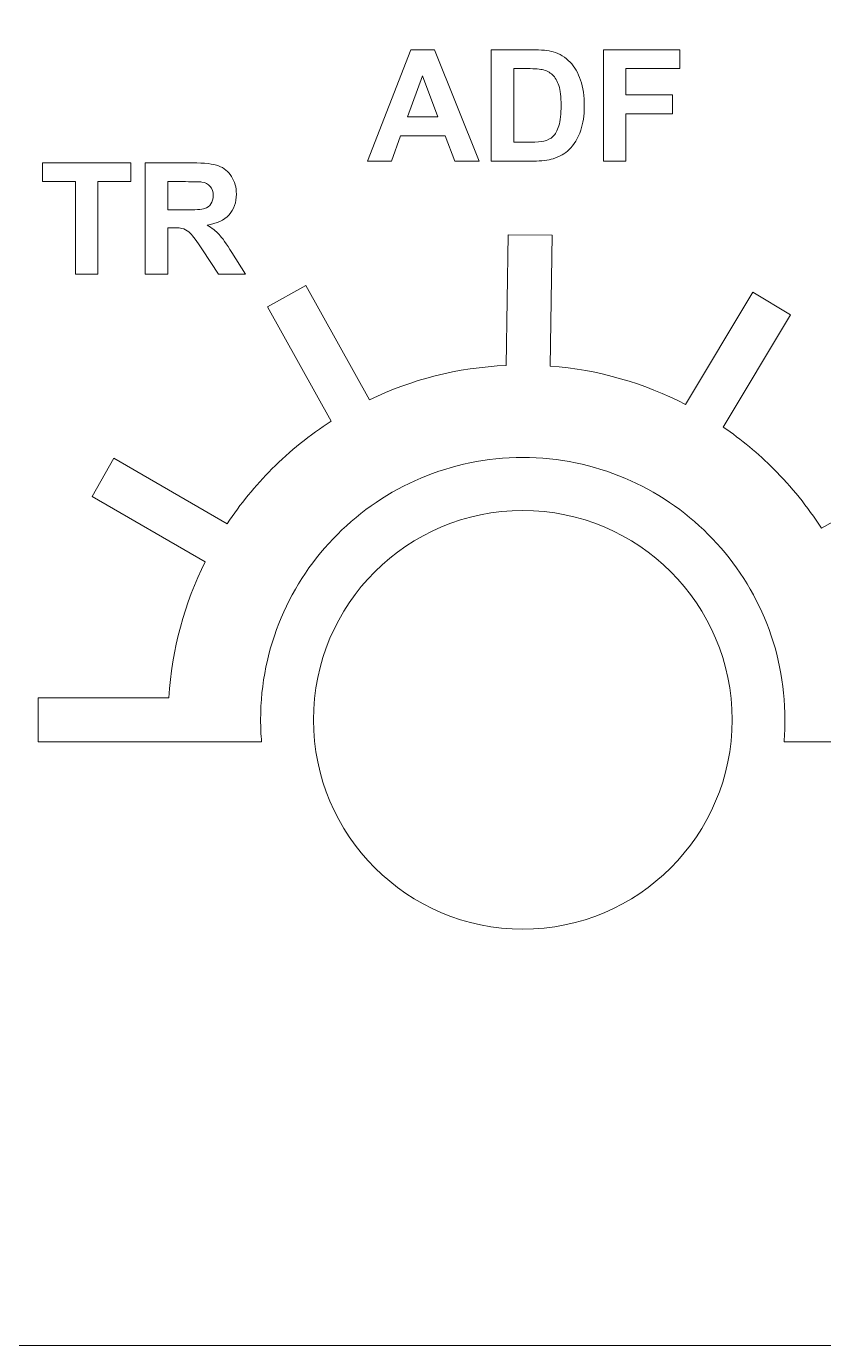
# Model space of a CAD drawing. Header units: millimetres. Extents: x -247 to 664, y -96 to 204.
# Drawn here: x -51.69 to -33.6, y 15.45 to 45.38 of the extents above; entities that cross this region are included whole.
import ezdxf

# ---------------------------------------------------------------- set-up
doc = ezdxf.new("R2010")
doc.units = ezdxf.units.MM
doc.header["$MEASUREMENT"] = 0
doc.layers.add('Layer 2', color=7, linetype='Continuous')

msp = doc.modelspace()

# ---------------------------------------------------------------- linework, layer by layer
at = {"layer": 'Layer 2', "lineweight": 9}
msp.add_ellipse((-40.4275, 29.6464), major_axis=(0, 4.7501), ratio=0.9999789, dxfattribs=at)
msp.add_open_spline([(-65.1901, 137.6715), (-65.1901, 137.6715), (56.3349, 137.6715), (56.3349, 137.6715), (56.3349, 137.6715), (56.733, 137.6713), (57.1146, 137.5129), (57.3959, 137.2313), (57.3959, 137.2313), (57.6773, 136.9496), (57.8351, 136.5696), (57.8349, 136.1715), (57.8349, 136.1715), (57.8349, 136.1715), (57.8349, 122.634), (57.8349, 122.634), (57.8349, 122.634), (57.8349, 119.884), (60.0849, 117.634), (62.8349, 117.634), (62.8349, 117.634), (62.8349, 117.634), (65.7974, 117.634), (65.7974, 117.634), (65.7974, 117.634), (66.8974, 117.634), (67.7974, 116.734), (67.7974, 115.634), (67.7974, 115.634), (67.7974, 115.634), (67.7974, 97.6355), (67.7974, 97.6355), (67.7974, 97.6355), (67.7974, 97.635), (67.7974, 97.6345), (67.7974, 97.634), (67.7974, 97.634), (67.7974, 97.634), (67.7974, 55.484), (67.7974, 55.484), (67.7974, 55.484), (67.7974, 55.484), (67.7974, 40.4855), (67.7974, 40.4855), (67.7974, 40.4855), (67.7974, 40.485), (67.7974, 40.4845), (67.7974, 40.484), (67.7974, 40.484), (67.7974, 40.484), (67.7974, 37.484), (67.7974, 37.484), (67.7974, 37.484), (67.7974, 36.384), (66.8974, 35.484), (65.7974, 35.484), (65.7974, 35.484), (65.7974, 35.484), (62.8349, 35.484), (62.8349, 35.484), (62.8349, 35.484), (60.0849, 35.484), (57.8349, 33.234), (57.8349, 30.484), (57.8349, 30.484), (57.8349, 30.484), (57.8349, 16.9465), (57.8349, 16.9465), (57.8349, 16.9465), (57.8346, 16.5485), (57.6763, 16.1668), (57.3946, 15.8855), (57.3946, 15.8855), (57.1129, 15.6042), (56.733, 15.4463), (56.3349, 15.4465), (56.3349, 15.4465), (56.3349, 15.4465), (-65.1901, 15.4465), (-65.1901, 15.4465), (-65.1901, 15.4465), (-65.5882, 15.4468), (-65.9699, 15.6052), (-66.2512, 15.8868), (-66.2512, 15.8868), (-66.5325, 16.1685), (-66.6904, 16.5485), (-66.6901, 16.9465), (-66.6901, 16.9465), (-66.6901, 16.9465), (-66.6901, 30.484), (-66.6901, 30.484), (-66.6901, 30.484), (-66.6901, 33.234), (-68.9401, 35.484), (-71.6901, 35.484), (-71.6901, 35.484), (-71.6901, 35.484), (-74.6526, 35.484), (-74.6526, 35.484), (-74.6526, 35.484), (-75.7526, 35.484), (-76.6526, 36.384), (-76.6526, 37.484), (-76.6526, 37.484), (-76.6526, 37.484), (-76.6526, 55.4817), (-76.6526, 55.4817), (-76.6526, 55.4817), (-76.6526, 55.4825), (-76.6526, 55.4832), (-76.6526, 55.484), (-76.6526, 55.484), (-76.6526, 55.484), (-76.6526, 97.634), (-76.6526, 97.634), (-76.6526, 97.634), (-76.6526, 97.634), (-76.6526, 115.634), (-76.6526, 115.634), (-76.6526, 115.634), (-76.6526, 116.734), (-75.7526, 117.634), (-74.6526, 117.634), (-74.6526, 117.634), (-74.6526, 117.634), (-71.6901, 117.634), (-71.6901, 117.634), (-71.6901, 117.634), (-68.9401, 117.634), (-66.6901, 119.884), (-66.6901, 122.634), (-66.6901, 122.634), (-66.6901, 122.634), (-66.6901, 136.1715), (-66.6901, 136.1715), (-66.6901, 136.1715), (-66.6899, 136.5696), (-66.5315, 136.9513), (-66.2498, 137.2326), (-66.2498, 137.2326), (-65.9682, 137.5139), (-65.5882, 137.6718), (-65.1901, 137.6715)], degree=3, knots=[0, 0, 0, 0, 0.027027, 0.027027, 0.027027, 0.027027, 0.0540541, 0.0540541, 0.0540541, 0.0540541, 0.0810811, 0.0810811, 0.0810811, 0.0810811, 0.1081081, 0.1081081, 0.1081081, 0.1081081, 0.1351351, 0.1351351, 0.1351351, 0.1351351, 0.1621622, 0.1621622, 0.1621622, 0.1621622, 0.1891892, 0.1891892, 0.1891892, 0.1891892, 0.2162162, 0.2162162, 0.2162162, 0.2162162, 0.2432432, 0.2432432, 0.2432432, 0.2432432, 0.2702703, 0.2702703, 0.2702703, 0.2702703, 0.2972973, 0.2972973, 0.2972973, 0.2972973, 0.3243243, 0.3243243, 0.3243243, 0.3243243, 0.3513514, 0.3513514, 0.3513514, 0.3513514, 0.3783784, 0.3783784, 0.3783784, 0.3783784, 0.4054054, 0.4054054, 0.4054054, 0.4054054, 0.4324324, 0.4324324, 0.4324324, 0.4324324, 0.4594595, 0.4594595, 0.4594595, 0.4594595, 0.4864865, 0.4864865, 0.4864865, 0.4864865, 0.5135135, 0.5135135, 0.5135135, 0.5135135, 0.5405405, 0.5405405, 0.5405405, 0.5405405, 0.5675676, 0.5675676, 0.5675676, 0.5675676, 0.5945946, 0.5945946, 0.5945946, 0.5945946, 0.6216216, 0.6216216, 0.6216216, 0.6216216, 0.6486486, 0.6486486, 0.6486486, 0.6486486, 0.6756757, 0.6756757, 0.6756757, 0.6756757, 0.7027027, 0.7027027, 0.7027027, 0.7027027, 0.7297297, 0.7297297, 0.7297297, 0.7297297, 0.7567568, 0.7567568, 0.7567568, 0.7567568, 0.7837838, 0.7837838, 0.7837838, 0.7837838, 0.8108108, 0.8108108, 0.8108108, 0.8108108, 0.8378378, 0.8378378, 0.8378378, 0.8378378, 0.8648649, 0.8648649, 0.8648649, 0.8648649, 0.8918919, 0.8918919, 0.8918919, 0.8918919, 0.9189189, 0.9189189, 0.9189189, 0.9189189, 0.9459459, 0.9459459, 0.9459459, 0.9459459, 1, 1, 1, 1], dxfattribs=at)
at = {"layer": 'Layer 2', "color": 240, "lineweight": 9}
for points, knots in [([(-41.4184, 42.3244), (-41.4184, 42.3244), (-41.9693, 42.3244), (-41.9693, 42.3244), (-41.9693, 42.3244), (-41.9693, 42.3244), (-42.1875, 42.8994), (-42.1875, 42.8994), (-42.1875, 42.8994), (-42.1875, 42.8994), (-43.2005, 42.8994), (-43.2005, 42.8994), (-43.2005, 42.8994), (-43.2005, 42.8994), (-43.4104, 42.3244), (-43.4104, 42.3244), (-43.4104, 42.3244), (-43.4104, 42.3244), (-43.9513, 42.3244), (-43.9513, 42.3244), (-43.9513, 42.3244), (-43.9513, 42.3244), (-42.9706, 44.8502), (-42.9706, 44.8502), (-42.9706, 44.8502), (-42.9706, 44.8502), (-42.4303, 44.8502), (-42.4303, 44.8502), (-42.4303, 44.8502), (-42.4303, 44.8502), (-41.4184, 42.3244), (-41.4184, 42.3244)], [0, 0, 0, 0, 0.1111111, 0.1111111, 0.1111111, 0.1111111, 0.2222222, 0.2222222, 0.2222222, 0.2222222, 0.3333333, 0.3333333, 0.3333333, 0.3333333, 0.4444444, 0.4444444, 0.4444444, 0.4444444, 0.5555556, 0.5555556, 0.5555556, 0.5555556, 0.6666667, 0.6666667, 0.6666667, 0.6666667, 0.7777778, 0.7777778, 0.7777778, 0.7777778, 1, 1, 1, 1]), ([(-41.1462, 44.8502), (-41.1462, 44.8502), (-40.216, 44.8502), (-40.216, 44.8502), (-40.216, 44.8502), (-40.0061, 44.8502), (-39.8462, 44.8344), (-39.7363, 44.802), (-39.7363, 44.802), (-39.5887, 44.7585), (-39.4617, 44.6809), (-39.3565, 44.5692), (-39.3565, 44.5692), (-39.2506, 44.4581), (-39.1707, 44.3217), (-39.1154, 44.16), (-39.1154, 44.16), (-39.0607, 43.9989), (-39.0331, 43.7996), (-39.0331, 43.5632), (-39.0331, 43.5632), (-39.0331, 43.3551), (-39.059, 43.1763), (-39.1107, 43.0258), (-39.1107, 43.0258), (-39.1736, 42.8418), (-39.2636, 42.693), (-39.3806, 42.5796), (-39.3806, 42.5796), (-39.4688, 42.4931), (-39.5881, 42.4261), (-39.738, 42.3779), (-39.738, 42.3779), (-39.8503, 42.342), (-40.0003, 42.3244), (-40.1884, 42.3244), (-40.1884, 42.3244), (-40.1884, 42.3244), (-41.1462, 42.3244), (-41.1462, 42.3244), (-41.1462, 42.3244), (-41.1462, 42.3244), (-41.1462, 44.8502), (-41.1462, 44.8502)], [0, 0, 0, 0, 0.0833333, 0.0833333, 0.0833333, 0.0833333, 0.1666667, 0.1666667, 0.1666667, 0.1666667, 0.25, 0.25, 0.25, 0.25, 0.3333333, 0.3333333, 0.3333333, 0.3333333, 0.4166667, 0.4166667, 0.4166667, 0.4166667, 0.5, 0.5, 0.5, 0.5, 0.5833333, 0.5833333, 0.5833333, 0.5833333, 0.6666667, 0.6666667, 0.6666667, 0.6666667, 0.75, 0.75, 0.75, 0.75, 0.8333333, 0.8333333, 0.8333333, 0.8333333, 1, 1, 1, 1]), ([(-38.5986, 42.3244), (-38.5986, 42.3244), (-38.5986, 44.8502), (-38.5986, 44.8502), (-38.5986, 44.8502), (-38.5986, 44.8502), (-36.8629, 44.8502), (-36.8629, 44.8502), (-36.8629, 44.8502), (-36.8629, 44.8502), (-36.8629, 44.4234), (-36.8629, 44.4234), (-36.8629, 44.4234), (-36.8629, 44.4234), (-38.0871, 44.4234), (-38.0871, 44.4234), (-38.0871, 44.4234), (-38.0871, 44.4234), (-38.0871, 43.8237), (-38.0871, 43.8237), (-38.0871, 43.8237), (-38.0871, 43.8237), (-37.0288, 43.8237), (-37.0288, 43.8237), (-37.0288, 43.8237), (-37.0288, 43.8237), (-37.0288, 43.3968), (-37.0288, 43.3968), (-37.0288, 43.3968), (-37.0288, 43.3968), (-38.0871, 43.3968), (-38.0871, 43.3968), (-38.0871, 43.3968), (-38.0871, 43.3968), (-38.0871, 42.3244), (-38.0871, 42.3244), (-38.0871, 42.3244), (-38.0871, 42.3244), (-38.5986, 42.3244), (-38.5986, 42.3244)], [0, 0, 0, 0, 0.0909091, 0.0909091, 0.0909091, 0.0909091, 0.1818182, 0.1818182, 0.1818182, 0.1818182, 0.2727273, 0.2727273, 0.2727273, 0.2727273, 0.3636364, 0.3636364, 0.3636364, 0.3636364, 0.4545455, 0.4545455, 0.4545455, 0.4545455, 0.5454545, 0.5454545, 0.5454545, 0.5454545, 0.6363636, 0.6363636, 0.6363636, 0.6363636, 0.7272727, 0.7272727, 0.7272727, 0.7272727, 0.8181818, 0.8181818, 0.8181818, 0.8181818, 1, 1, 1, 1]), ([(-40.6347, 44.4234), (-40.6347, 44.4234), (-40.6347, 42.7513), (-40.6347, 42.7513), (-40.6347, 42.7513), (-40.6347, 42.7513), (-40.2554, 42.7513), (-40.2554, 42.7513), (-40.2554, 42.7513), (-40.1137, 42.7513), (-40.0114, 42.7595), (-39.9485, 42.7754), (-39.9485, 42.7754), (-39.8656, 42.7959), (-39.7974, 42.8312), (-39.7433, 42.8806), (-39.7433, 42.8806), (-39.6886, 42.93), (-39.6446, 43.0111), (-39.6105, 43.124), (-39.6105, 43.124), (-39.5758, 43.2369), (-39.5587, 43.3915), (-39.5587, 43.5867), (-39.5587, 43.5867), (-39.5587, 43.7819), (-39.5758, 43.9313), (-39.6105, 44.0359), (-39.6105, 44.0359), (-39.6446, 44.1406), (-39.6928, 44.2217), (-39.7545, 44.2805), (-39.7545, 44.2805), (-39.8162, 44.3387), (-39.8944, 44.3787), (-39.9897, 44.3993), (-39.9897, 44.3993), (-40.0602, 44.4152), (-40.1996, 44.4234), (-40.4065, 44.4234), (-40.4065, 44.4234), (-40.4065, 44.4234), (-40.6347, 44.4234), (-40.6347, 44.4234)], [0, 0, 0, 0, 0.0833333, 0.0833333, 0.0833333, 0.0833333, 0.1666667, 0.1666667, 0.1666667, 0.1666667, 0.25, 0.25, 0.25, 0.25, 0.3333333, 0.3333333, 0.3333333, 0.3333333, 0.4166667, 0.4166667, 0.4166667, 0.4166667, 0.5, 0.5, 0.5, 0.5, 0.5833333, 0.5833333, 0.5833333, 0.5833333, 0.6666667, 0.6666667, 0.6666667, 0.6666667, 0.75, 0.75, 0.75, 0.75, 0.8333333, 0.8333333, 0.8333333, 0.8333333, 1, 1, 1, 1]), ([(-42.3533, 43.3263), (-42.3533, 43.3263), (-42.7043, 44.2611), (-42.7043, 44.2611), (-42.7043, 44.2611), (-42.7043, 44.2611), (-43.0453, 43.3263), (-43.0453, 43.3263), (-43.0453, 43.3263), (-43.0453, 43.3263), (-42.3533, 43.3263), (-42.3533, 43.3263)], [0, 0, 0, 0, 0.25, 0.25, 0.25, 0.25, 0.5, 0.5, 0.5, 0.5, 1, 1, 1, 1]), ([(-50.5815, 39.7575), (-50.5815, 39.7575), (-50.5815, 41.8565), (-50.5815, 41.8565), (-50.5815, 41.8565), (-50.5815, 41.8565), (-51.3294, 41.8565), (-51.3294, 41.8565), (-51.3294, 41.8565), (-51.3294, 41.8565), (-51.3294, 42.2833), (-51.3294, 42.2833), (-51.3294, 42.2833), (-51.3294, 42.2833), (-49.3257, 42.2833), (-49.3257, 42.2833), (-49.3257, 42.2833), (-49.3257, 42.2833), (-49.3257, 41.8565), (-49.3257, 41.8565), (-49.3257, 41.8565), (-49.3257, 41.8565), (-50.07, 41.8565), (-50.07, 41.8565), (-50.07, 41.8565), (-50.07, 41.8565), (-50.07, 39.7575), (-50.07, 39.7575), (-50.07, 39.7575), (-50.07, 39.7575), (-50.5815, 39.7575), (-50.5815, 39.7575)], [0, 0, 0, 0, 0.1111111, 0.1111111, 0.1111111, 0.1111111, 0.2222222, 0.2222222, 0.2222222, 0.2222222, 0.3333333, 0.3333333, 0.3333333, 0.3333333, 0.4444444, 0.4444444, 0.4444444, 0.4444444, 0.5555556, 0.5555556, 0.5555556, 0.5555556, 0.6666667, 0.6666667, 0.6666667, 0.6666667, 0.7777778, 0.7777778, 0.7777778, 0.7777778, 1, 1, 1, 1]), ([(-48.9947, 39.7575), (-48.9947, 39.7575), (-48.9947, 42.2833), (-48.9947, 42.2833), (-48.9947, 42.2833), (-48.9947, 42.2833), (-47.9205, 42.2833), (-47.9205, 42.2833), (-47.9205, 42.2833), (-47.6506, 42.2833), (-47.4542, 42.2604), (-47.332, 42.2151), (-47.332, 42.2151), (-47.2091, 42.1699), (-47.1115, 42.0893), (-47.038, 41.9735), (-47.038, 41.9735), (-46.9645, 41.8571), (-46.9274, 41.7248), (-46.9274, 41.5754), (-46.9274, 41.5754), (-46.9274, 41.3855), (-46.9827, 41.2291), (-47.0938, 41.1057), (-47.0938, 41.1057), (-47.205, 40.9822), (-47.3708, 40.9046), (-47.5918, 40.8723), (-47.5918, 40.8723), (-47.4819, 40.8082), (-47.3913, 40.7376), (-47.3202, 40.6606), (-47.3202, 40.6606), (-47.2485, 40.5836), (-47.152, 40.4466), (-47.0309, 40.2502), (-47.0309, 40.2502), (-47.0309, 40.2502), (-46.7228, 39.7575), (-46.7228, 39.7575), (-46.7228, 39.7575), (-46.7228, 39.7575), (-47.3325, 39.7575), (-47.3325, 39.7575), (-47.3325, 39.7575), (-47.3325, 39.7575), (-47.6982, 40.309), (-47.6982, 40.309), (-47.6982, 40.309), (-47.8294, 40.5048), (-47.9193, 40.6283), (-47.9681, 40.6794), (-47.9681, 40.6794), (-48.0163, 40.73), (-48.0675, 40.7652), (-48.1216, 40.7841), (-48.1216, 40.7841), (-48.1763, 40.8029), (-48.2621, 40.8123), (-48.3797, 40.8123), (-48.3797, 40.8123), (-48.3797, 40.8123), (-48.4832, 40.8123), (-48.4832, 40.8123), (-48.4832, 40.8123), (-48.4832, 40.8123), (-48.4832, 39.7575), (-48.4832, 39.7575), (-48.4832, 39.7575), (-48.4832, 39.7575), (-48.9947, 39.7575), (-48.9947, 39.7575)], [0, 0, 0, 0, 0.0526316, 0.0526316, 0.0526316, 0.0526316, 0.1052632, 0.1052632, 0.1052632, 0.1052632, 0.1578947, 0.1578947, 0.1578947, 0.1578947, 0.2105263, 0.2105263, 0.2105263, 0.2105263, 0.2631579, 0.2631579, 0.2631579, 0.2631579, 0.3157895, 0.3157895, 0.3157895, 0.3157895, 0.3684211, 0.3684211, 0.3684211, 0.3684211, 0.4210526, 0.4210526, 0.4210526, 0.4210526, 0.4736842, 0.4736842, 0.4736842, 0.4736842, 0.5263158, 0.5263158, 0.5263158, 0.5263158, 0.5789474, 0.5789474, 0.5789474, 0.5789474, 0.6315789, 0.6315789, 0.6315789, 0.6315789, 0.6842105, 0.6842105, 0.6842105, 0.6842105, 0.7368421, 0.7368421, 0.7368421, 0.7368421, 0.7894737, 0.7894737, 0.7894737, 0.7894737, 0.8421053, 0.8421053, 0.8421053, 0.8421053, 0.8947368, 0.8947368, 0.8947368, 0.8947368, 1, 1, 1, 1]), ([(-48.4832, 41.2144), (-48.4832, 41.2144), (-48.1057, 41.2144), (-48.1057, 41.2144), (-48.1057, 41.2144), (-47.8611, 41.2144), (-47.7088, 41.225), (-47.6477, 41.2456), (-47.6477, 41.2456), (-47.5871, 41.2662), (-47.5389, 41.302), (-47.5048, 41.3526), (-47.5048, 41.3526), (-47.4701, 41.4032), (-47.4531, 41.4667), (-47.4531, 41.5425), (-47.4531, 41.5425), (-47.4531, 41.6278), (-47.476, 41.696), (-47.5213, 41.7489), (-47.5213, 41.7489), (-47.5665, 41.8012), (-47.6306, 41.8341), (-47.7129, 41.8477), (-47.7129, 41.8477), (-47.7547, 41.8535), (-47.8787, 41.8565), (-48.0851, 41.8565), (-48.0851, 41.8565), (-48.0851, 41.8565), (-48.4832, 41.8565), (-48.4832, 41.8565), (-48.4832, 41.8565), (-48.4832, 41.8565), (-48.4832, 41.2144), (-48.4832, 41.2144)], [0, 0, 0, 0, 0.1, 0.1, 0.1, 0.1, 0.2, 0.2, 0.2, 0.2, 0.3, 0.3, 0.3, 0.3, 0.4, 0.4, 0.4, 0.4, 0.5, 0.5, 0.5, 0.5, 0.6, 0.6, 0.6, 0.6, 0.7, 0.7, 0.7, 0.7, 0.8, 0.8, 0.8, 0.8, 1, 1, 1, 1])]:
    msp.add_open_spline(points, degree=3, knots=knots, dxfattribs=at)
at = {"layer": 'Layer 2', "color": 1, "lineweight": 9}
msp.add_open_spline([(-39.8079, 37.673), (-38.7059, 37.5891), (-37.6658, 37.2832), (-36.7323, 36.8), (-36.7323, 36.8), (-36.7323, 36.8), (-35.2107, 39.3456), (-35.2107, 39.3456), (-35.2107, 39.3456), (-35.2107, 39.3456), (-34.3553, 38.8338), (-34.3553, 38.8338), (-34.3553, 38.8338), (-34.3553, 38.8338), (-35.8772, 36.2877), (-35.8772, 36.2877), (-35.8772, 36.2877), (-35.4677, 36.0066), (-35.0856, 35.6886), (-34.7355, 35.3385), (-34.7355, 35.3385), (-34.3281, 34.9311), (-33.9641, 34.4803), (-33.6512, 33.9935), (-33.6512, 33.9935), (-33.6512, 33.9935), (-31.0596, 35.4379), (-31.0596, 35.4379), (-31.0596, 35.4379), (-31.0596, 35.4379), (-30.5752, 34.5669), (-30.5752, 34.5669), (-30.5752, 34.5669), (-30.5752, 34.5669), (-33.1652, 33.1234), (-33.1652, 33.1234), (-33.1652, 33.1234), (-32.7284, 32.2129), (-32.4578, 31.2074), (-32.3928, 30.1465), (-32.3928, 30.1465), (-32.3928, 30.1465), (-29.4275, 30.1465), (-29.4275, 30.1465), (-29.4275, 30.1465), (-29.4275, 30.1465), (-29.4275, 29.1465), (-29.4275, 29.1465), (-29.4275, 29.1465), (-29.4275, 29.1465), (-32.3928, 29.1465), (-32.3928, 29.1465), (-32.3928, 29.1465), (-32.3928, 29.1465), (-34.4275, 29.1465), (-34.4275, 29.1465), (-34.4275, 29.1465), (-34.4275, 29.1465), (-34.4984, 29.1465), (-34.4984, 29.1465), (-34.4984, 29.1465), (-34.4847, 29.3114), (-34.4775, 29.4781), (-34.4775, 29.6465), (-34.4775, 29.6465), (-34.4775, 31.2897), (-35.1435, 32.7774), (-36.2201, 33.8539), (-36.2201, 33.8539), (-37.2966, 34.9305), (-38.7843, 35.5965), (-40.4275, 35.5965), (-40.4275, 35.5965), (-42.0706, 35.5965), (-43.5583, 34.9305), (-44.6349, 33.8539), (-44.6349, 33.8539), (-45.7115, 32.7774), (-46.3775, 31.2897), (-46.3775, 29.6465), (-46.3775, 29.6465), (-46.3775, 29.4781), (-46.3703, 29.3114), (-46.3566, 29.1465), (-46.3566, 29.1465), (-46.3566, 29.1465), (-46.4275, 29.1465), (-46.4275, 29.1465), (-46.4275, 29.1465), (-46.4275, 29.1465), (-48.4622, 29.1465), (-48.4622, 29.1465), (-48.4622, 29.1465), (-48.4622, 29.1465), (-51.4275, 29.1465), (-51.4275, 29.1465), (-51.4275, 29.1465), (-51.4275, 29.1465), (-51.4275, 30.1465), (-51.4275, 30.1465), (-51.4275, 30.1465), (-51.4275, 30.1465), (-48.4622, 30.1465), (-48.4622, 30.1465), (-48.4622, 30.1465), (-48.3946, 31.2504), (-48.1044, 32.2941), (-47.636, 33.2335), (-47.636, 33.2335), (-47.636, 33.2335), (-50.2034, 34.7158), (-50.2034, 34.7158), (-50.2034, 34.7158), (-50.2034, 34.7158), (-49.7074, 35.579), (-49.7074, 35.579), (-49.7074, 35.579), (-49.7074, 35.579), (-47.1374, 34.0952), (-47.1374, 34.0952), (-47.1374, 34.0952), (-46.8397, 34.5432), (-46.4984, 34.9596), (-46.1195, 35.3385), (-46.1195, 35.3385), (-45.7121, 35.7459), (-45.2613, 36.1098), (-44.7746, 36.4227), (-44.7746, 36.4227), (-44.7746, 36.4227), (-46.219, 39.0144), (-46.219, 39.0144), (-46.219, 39.0144), (-46.219, 39.0144), (-45.348, 39.4988), (-45.348, 39.4988), (-45.348, 39.4988), (-45.348, 39.4988), (-43.9045, 36.9087), (-43.9045, 36.9087), (-43.9045, 36.9087), (-42.9586, 37.3625), (-41.9103, 37.6369), (-40.8039, 37.6879), (-40.8039, 37.6879), (-40.8039, 37.6879), (-40.759, 40.6511), (-40.759, 40.6511), (-40.759, 40.6511), (-40.759, 40.6511), (-39.763, 40.6393), (-39.763, 40.6393), (-39.763, 40.6393), (-39.763, 40.6393), (-39.8079, 37.673), (-39.8079, 37.673)], degree=3, knots=[0, 0, 0, 0, 0.025, 0.025, 0.025, 0.025, 0.05, 0.05, 0.05, 0.05, 0.075, 0.075, 0.075, 0.075, 0.1, 0.1, 0.1, 0.1, 0.125, 0.125, 0.125, 0.125, 0.15, 0.15, 0.15, 0.15, 0.175, 0.175, 0.175, 0.175, 0.2, 0.2, 0.2, 0.2, 0.225, 0.225, 0.225, 0.225, 0.25, 0.25, 0.25, 0.25, 0.275, 0.275, 0.275, 0.275, 0.3, 0.3, 0.3, 0.3, 0.325, 0.325, 0.325, 0.325, 0.35, 0.35, 0.35, 0.35, 0.375, 0.375, 0.375, 0.375, 0.4, 0.4, 0.4, 0.4, 0.425, 0.425, 0.425, 0.425, 0.45, 0.45, 0.45, 0.45, 0.475, 0.475, 0.475, 0.475, 0.5, 0.5, 0.5, 0.5, 0.525, 0.525, 0.525, 0.525, 0.55, 0.55, 0.55, 0.55, 0.575, 0.575, 0.575, 0.575, 0.6, 0.6, 0.6, 0.6, 0.625, 0.625, 0.625, 0.625, 0.65, 0.65, 0.65, 0.65, 0.675, 0.675, 0.675, 0.675, 0.7, 0.7, 0.7, 0.7, 0.725, 0.725, 0.725, 0.725, 0.75, 0.75, 0.75, 0.75, 0.775, 0.775, 0.775, 0.775, 0.8, 0.8, 0.8, 0.8, 0.825, 0.825, 0.825, 0.825, 0.85, 0.85, 0.85, 0.85, 0.875, 0.875, 0.875, 0.875, 0.9, 0.9, 0.9, 0.9, 0.925, 0.925, 0.925, 0.925, 0.95, 0.95, 0.95, 0.95, 1, 1, 1, 1], dxfattribs=at)

doc.saveas('drawing.dxf')
